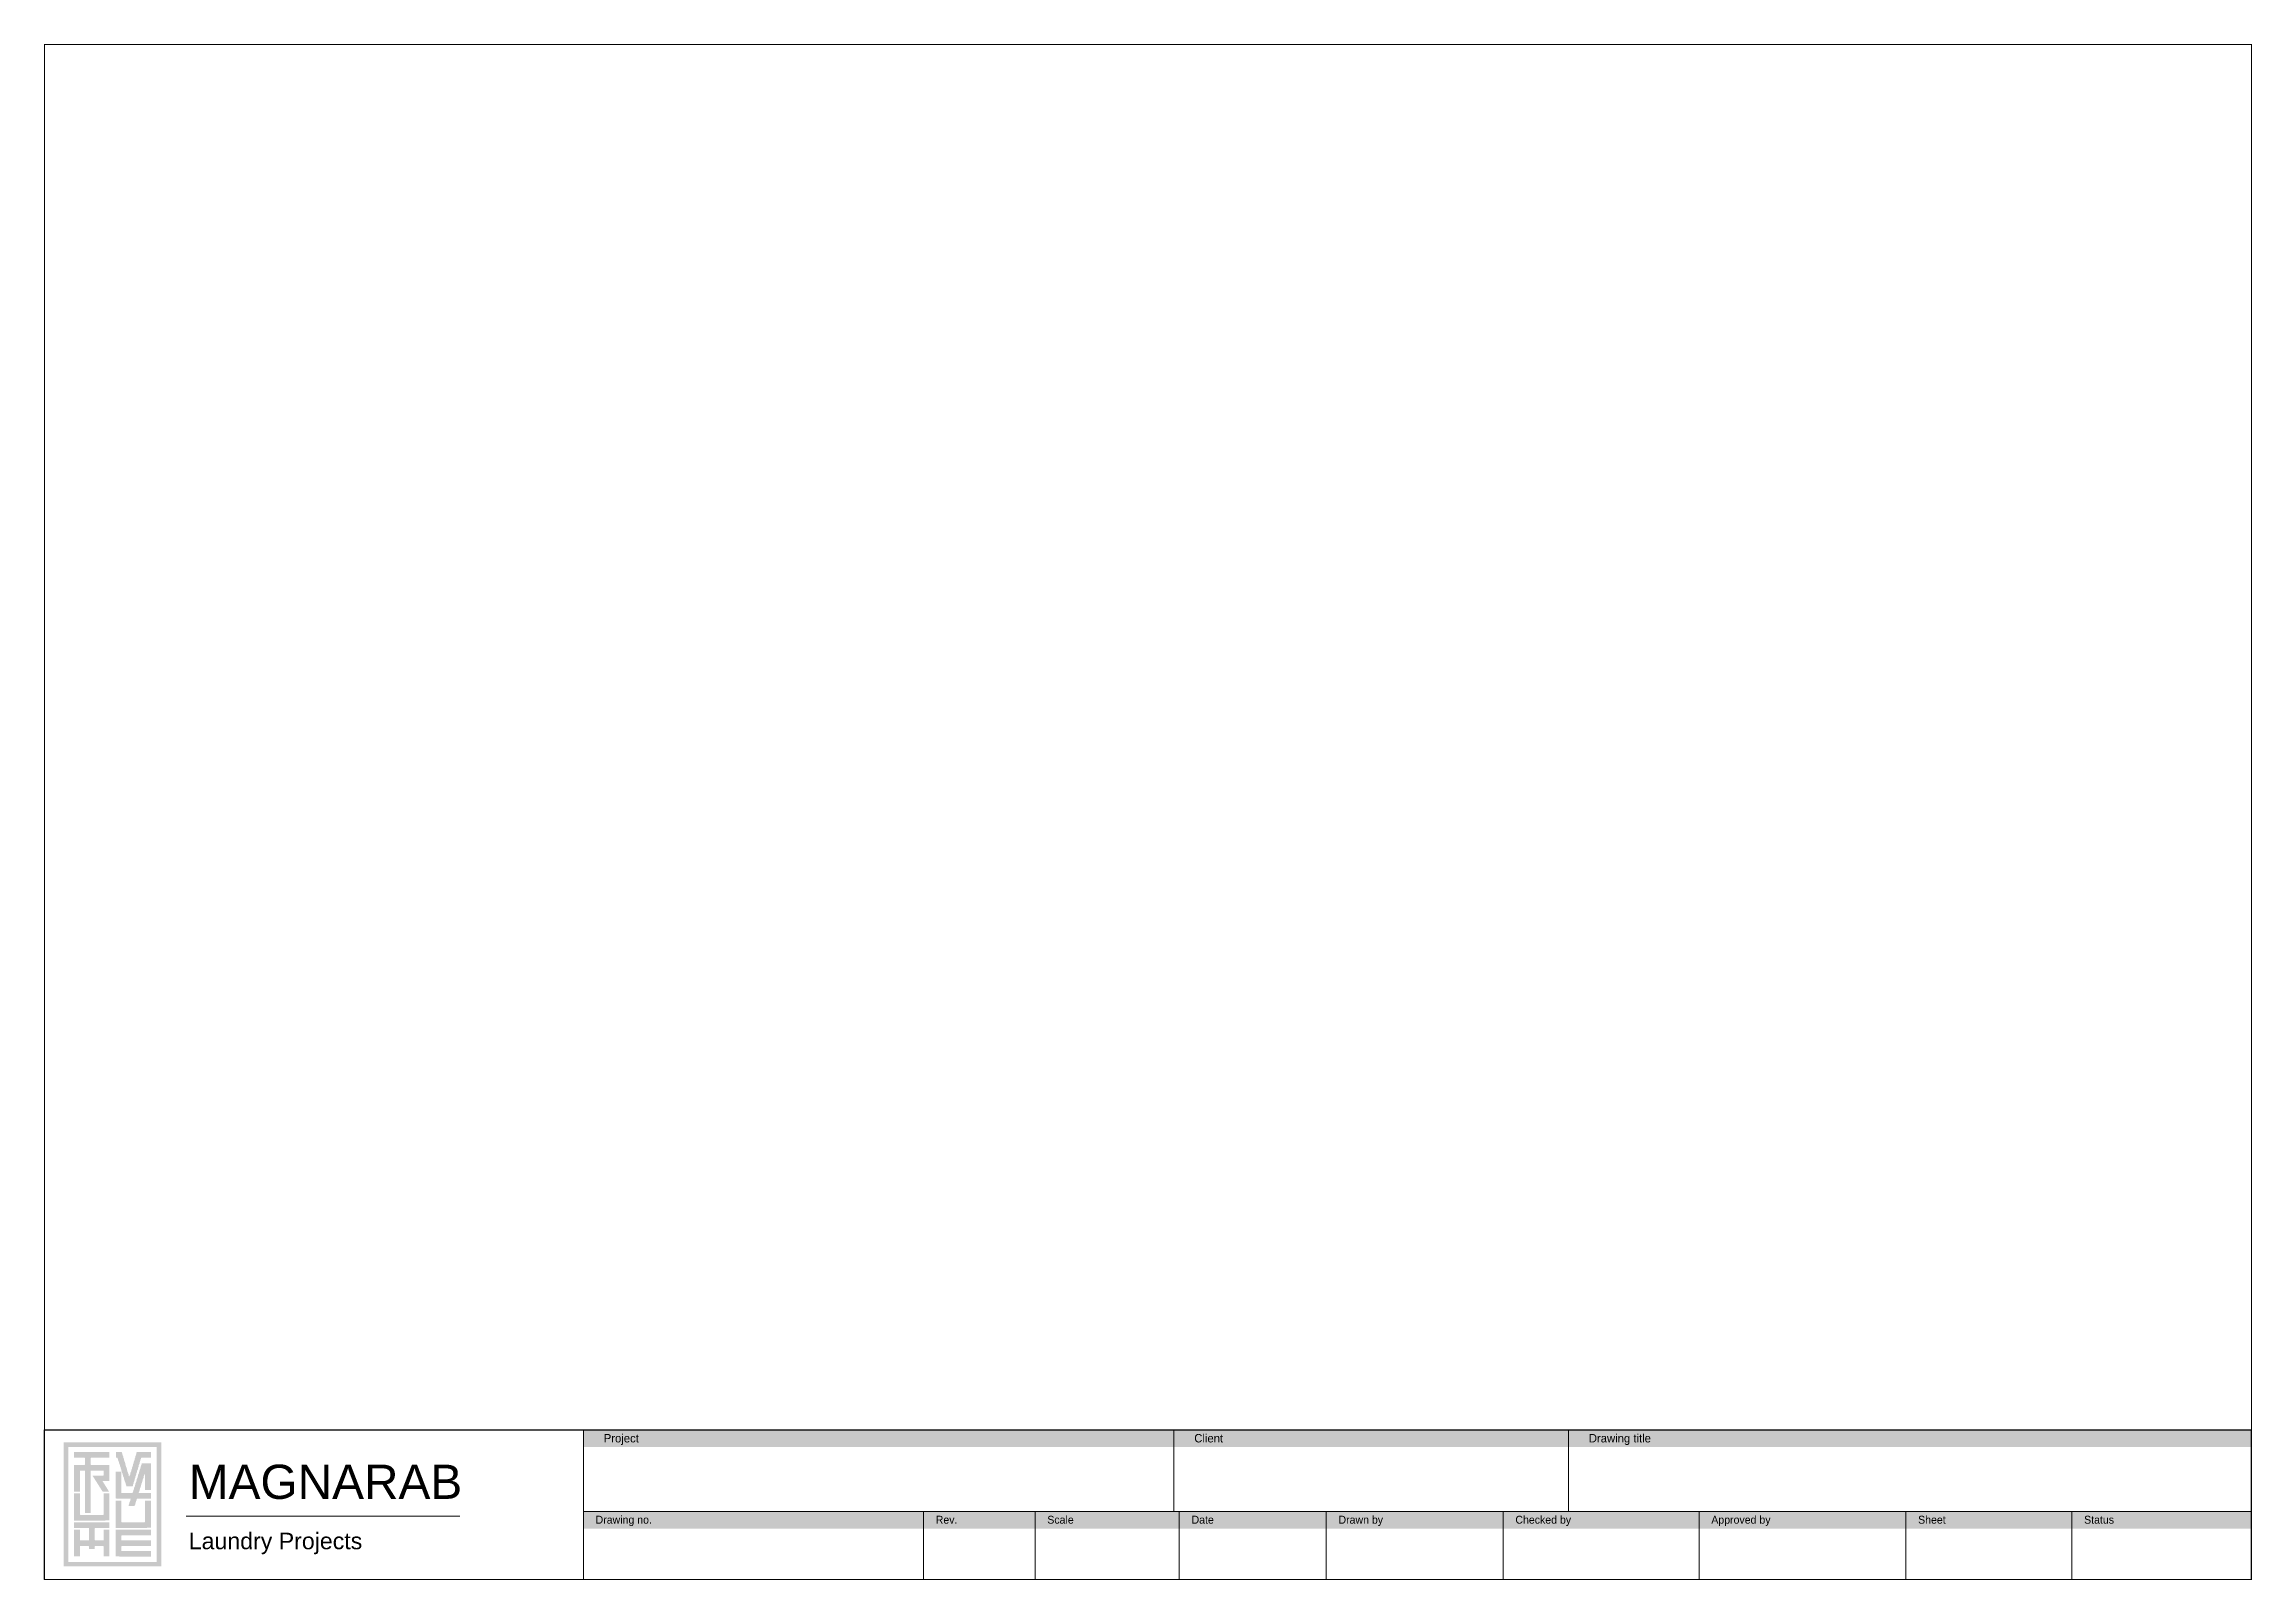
# Model space of a CAD drawing. Header units: millimetres. Extents: x 15 to 826, y 15 to 579.
import ezdxf

# ---------------------------------------------------------------- set-up
doc = ezdxf.new("R2010")
doc.units = ezdxf.units.MM
for name, color, linetype in [('SHEET_BORDER', 7, 'Continuous'), ('TB_ACCENT', 3, 'Continuous'), ('TB_BACKGROUND', 7, 'Continuous'), ('TB_BORDER', 7, 'Continuous'), ('TB_LOGO_GREEN', 3, 'Continuous'), ('TB_LOGO_SILVER', 9, 'Continuous'), ('TB_RULES', 8, 'Continuous'), ('TB_TEXT', 7, 'Continuous'), ('TB_VALUES', 7, 'Continuous')]:
    doc.layers.add(name, color=color, linetype=linetype)
doc.styles.add('TB_PLAIN', font='arial.ttf')

# ---------------------------------------------------------------- blocks, each defined once
blk = doc.blocks.new('MAGNARAB_LAUNDRY_PROJECTS_TITLEBLOCK_A1')
at = {"layer": 'TB_BACKGROUND', "true_color": 0xf1f7f3}
h = blk.add_hatch(color=7, dxfattribs=at)
h.dxf.hatch_style = 1
h.paths.add_polyline_path([(198, 48.7), (811, 48.7), (811, 55), (198, 55)])
h = blk.add_hatch(color=7, dxfattribs=at)
h.dxf.hatch_style = 1
h.paths.add_polyline_path([(198, 18.7), (811, 18.7), (811, 25), (198, 25)])
at = {"layer": 'TB_LOGO_SILVER', "true_color": 0x404040}
h = blk.add_hatch(color=250, dxfattribs=at)
h.dxf.hatch_style = 1
h.paths.add_polyline_path([(23.85, 46.8), (10.87, 46.8), (10.87, 44.7), (14.74, 44.7), (14.86, 44.58), (14.86, 42.24), (14.74, 42.11), (10.87, 42.11), (10.87, 32.25), (12.99, 32.25), (12.99, 39.89), (13.12, 40.02), (14.74, 40.02), (14.86, 39.89), (14.86, 24.48), (16.99, 24.48), (16.99, 39.89), (17.11, 40.02), (21.6, 40.02), (21.73, 39.89), (21.73, 38.29), (21.6, 38.17), (17.61, 38.17), (21.36, 32.25), (23.73, 32.25), (21.36, 36.07), (21.48, 36.19), (23.85, 36.19), (23.85, 42.11), (17.11, 42.11), (16.99, 42.24), (16.99, 44.58), (17.11, 44.7), (23.85, 44.7)])
h = blk.add_hatch(color=250, dxfattribs=at)
h.dxf.hatch_style = 1
h.paths.add_polyline_path([(26.22, 46.8), (26.22, 44.7), (26.72, 44.7), (26.97, 44.33), (27.1, 43.59), (27.22, 43.47), (27.22, 43.22), (27.35, 43.1), (27.35, 42.85), (27.72, 41.99), (27.72, 41.62), (27.85, 41.5), (28.35, 39.77), (28.22, 39.65), (26.1, 39.65), (26.1, 29.78), (26.35, 29.78), (26.47, 29.66), (31.59, 29.66), (31.72, 29.53), (31.59, 29.41), (31.59, 29.16), (31.47, 29.04), (31.47, 28.79), (31.22, 28.3), (31.22, 27.93), (31.09, 27.81), (30.84, 26.95), (33.09, 26.95), (33.21, 27.44), (33.34, 27.56), (33.34, 27.93), (33.46, 28.05), (33.46, 28.3), (33.84, 29.16), (33.84, 29.53), (33.96, 29.66), (39.08, 29.66), (39.08, 31.75), (34.71, 31.75), (34.59, 31.88), (34.96, 32.74), (34.96, 33.11), (35.09, 33.23), (35.09, 33.48), (35.46, 34.34), (35.46, 34.71), (35.59, 34.84), (35.59, 35.08), (35.96, 35.95), (35.96, 36.32), (36.08, 36.44), (36.08, 36.69), (36.46, 37.55), (36.46, 37.92), (36.83, 38.78), (36.96, 38.66), (36.96, 32.86), (39.08, 32.86), (39.08, 42.73), (35.84, 42.73), (35.71, 42.61), (35.71, 42.36), (35.34, 41.5), (35.34, 41.13), (35.21, 41), (35.21, 40.76), (34.84, 39.89), (34.84, 39.52), (34.71, 39.4), (34.71, 39.15), (34.34, 38.29), (34.34, 37.92), (34.21, 37.8), (34.21, 37.55), (33.84, 36.69), (33.84, 36.32), (33.71, 36.19), (33.71, 35.95), (33.34, 35.08), (33.34, 34.71), (33.21, 34.59), (33.21, 34.34), (32.84, 33.48), (32.84, 33.11), (32.71, 32.99), (32.46, 32), (32.22, 31.75), (28.35, 31.75), (28.22, 31.88), (28.22, 39.52), (28.35, 39.65), (28.47, 39.52), (28.47, 39.28), (28.72, 38.78), (28.72, 38.41), (28.84, 38.29), (28.84, 38.04), (29.22, 37.18), (29.22, 36.81), (29.34, 36.69), (29.34, 36.44), (29.47, 36.32), (29.47, 36.07), (29.59, 35.95), (30.09, 34.22), (32.34, 34.22), (32.46, 34.34), (32.46, 34.71), (32.71, 35.21), (32.71, 35.58), (33.09, 36.44), (33.09, 36.81), (33.34, 37.3), (33.34, 37.67), (33.71, 38.54), (33.71, 38.91), (33.96, 39.4), (33.96, 39.77), (34.34, 40.63), (34.34, 41), (34.59, 41.5), (34.59, 41.87), (34.96, 42.73), (34.96, 43.1), (35.09, 43.22), (35.21, 43.96), (35.34, 44.09), (35.46, 44.58), (35.59, 44.7), (39.08, 44.7), (39.08, 46.8), (33.84, 46.8), (33.71, 46.06), (33.59, 45.94), (33.59, 45.69), (33.34, 45.2), (33.34, 44.83), (33.09, 44.33), (33.09, 43.96), (32.96, 43.84), (32.96, 43.59), (32.71, 43.1), (32.71, 42.73), (32.46, 42.24), (32.46, 41.87), (32.34, 41.74), (32.34, 41.5), (32.09, 41), (32.09, 40.63), (31.84, 40.14), (31.84, 39.77), (31.47, 38.91), (31.47, 38.54), (31.34, 38.41), (31.34, 38.17), (31.09, 37.92), (30.97, 38.04), (30.84, 38.78), (30.47, 39.65), (30.47, 40.02), (30.34, 40.14), (30.22, 40.88), (29.84, 41.74), (29.84, 42.11), (29.72, 42.24), (29.59, 42.98), (29.22, 43.84), (29.22, 44.21), (28.97, 44.7), (28.97, 45.07), (28.6, 45.94), (28.47, 46.68), (28.35, 46.8)])
h = blk.add_hatch(color=250, dxfattribs=at)
h.dxf.hatch_style = 1
h.paths.add_polyline_path([(10.87, 31.63), (10.87, 21.64), (22.35, 21.64), (22.48, 21.77), (23.85, 21.77), (23.85, 31.63), (21.73, 31.63), (21.73, 23.86), (21.6, 23.74), (13.12, 23.74), (12.99, 23.86), (12.99, 31.63)])
h = blk.add_hatch(color=250, dxfattribs=at)
h.dxf.hatch_style = 1
h.paths.add_polyline_path([(26.1, 28.92), (26.1, 18.93), (37.58, 18.93), (37.71, 19.05), (39.08, 19.05), (39.08, 28.92), (36.96, 28.92), (36.96, 21.15), (36.83, 21.03), (28.35, 21.03), (28.22, 21.15), (28.22, 28.92)])
h = blk.add_hatch(color=250, dxfattribs=at)
h.dxf.hatch_style = 1
h.paths.add_polyline_path([(10.87, 21.03), (10.87, 18.93), (16.24, 18.93), (16.36, 18.81), (16.36, 14.49), (16.24, 14.37), (13.12, 14.37), (12.99, 14.49), (12.99, 18.31), (10.87, 18.31), (10.87, 8.45), (12.99, 8.45), (12.99, 12.15), (13.12, 12.27), (16.24, 12.27), (16.36, 12.15), (16.36, 11.16), (18.48, 11.16), (18.48, 12.15), (18.61, 12.27), (21.6, 12.27), (21.73, 12.15), (21.73, 8.45), (23.85, 8.45), (23.85, 18.31), (21.73, 18.31), (21.73, 14.49), (21.6, 14.37), (18.61, 14.37), (18.48, 14.49), (18.48, 18.81), (18.61, 18.93), (23.85, 18.93), (23.85, 21.03)])
h = blk.add_hatch(color=250, dxfattribs=at)
h.dxf.hatch_style = 1
h.paths.add_polyline_path([(26.1, 18.31), (26.1, 8.45), (27.47, 8.45), (27.6, 8.32), (39.08, 8.32), (39.08, 10.42), (28.35, 10.42), (28.22, 10.54), (28.22, 12.15), (28.35, 12.27), (39.08, 12.27), (39.08, 14.37), (28.35, 14.37), (28.22, 14.49), (28.22, 16.09), (28.35, 16.22), (39.08, 16.22), (39.08, 18.31)])
at = {"layer": 'TB_ACCENT', "color": 117, "lineweight": 25, "true_color": 0x367a63}
for p, q in [((0, 0), (0, 55)), ((0, 55), (811, 55)), ((198, 55), (811, 55)), ((811, 0), (811, 55))]:
    blk.add_line(p, q, dxfattribs=at)
at = {"layer": 'TB_ACCENT', "color": 127, "lineweight": 13, "true_color": 0x34846b}
blk.add_line((52, 23.2), (152.57, 23.2), dxfattribs=at)
at = {"layer": 'TB_LOGO_GREEN', "color": 124, "true_color": 0x1f9a7d}
for points in [[(6.99, 4.87), (8.74, 4.87), (6.99, 50.38), (8.74, 50.38)], [(8.74, 48.66), (41.2, 48.66), (8.74, 50.38), (41.2, 50.38)], [(41.2, 4.87), (42.94, 4.87), (41.2, 50.38), (42.94, 50.38)], [(8.74, 4.87), (41.2, 4.87), (8.74, 6.47), (41.2, 6.47)]]:
    blk.add_solid(points, dxfattribs=at)
at = {"layer": 'TB_RULES', "color": 253, "lineweight": 20, "true_color": 0xa2b1aa}
for p, q in [((198, 0), (198, 55)), ((415, 25), (415, 55)), ((560, 25), (560, 55)), ((198, 25), (811, 25)), ((323, 0), (323, 25)), ((364, 0), (364, 25)), ((417, 0), (417, 25)), ((471, 0), (471, 25)), ((536, 0), (536, 25)), ((608, 0), (608, 25)), ((684, 0), (684, 25)), ((745, 0), (745, 25)), ((0, 0), (811, 0)), ((198, 0), (811, 0))]:
    blk.add_line(p, q, dxfattribs=at)
at = {"layer": 'TB_LOGO_SILVER', "color": 251, "true_color": 0x5a5a5a, "style": 'TB_PLAIN'}
blk.add_text('Laundry Projects', height=6.0825, dxfattribs=at).set_placement((53, 11.1))
at = {"layer": 'TB_TEXT', "color": 129, "true_color": 0x414a46}
for s, height, p in [('Project', 3.1, (205.5, 50.35)), ('Client', 3.1, (422.5, 50.35)), ('Drawing title', 3.1, (567.5, 50.35)), ('Drawing no.', 2.9, (202.5, 20.5)), ('Rev.', 2.9, (327.5, 20.5)), ('Scale', 2.9, (368.5, 20.5)), ('Date', 2.9, (421.5, 20.5)), ('Drawn by', 2.9, (475.5, 20.5)), ('Checked by', 2.9, (540.5, 20.5)), ('Approved by', 2.9, (612.5, 20.5)), ('Sheet', 2.9, (688.5, 20.5)), ('Status', 2.9, (749.5, 20.5))]:
    blk.add_text(s, height=height, dxfattribs=at).set_placement(p)
at = {"layer": 'TB_TEXT', "color": 250, "true_color": 0x282828, "style": 'TB_PLAIN'}
blk.add_text('MAGNARAB', height=12.57, dxfattribs=at).set_placement((53, 29.6))
at = {"layer": 'TB_VALUES', "color": 250, "true_color": 0x24332c}
for tag, p, height in [('PROJECT', (205.5, 31.3), 4.8), ('CLIENT', (422.5, 31.3), 4.8), ('DRAWING_TITLE', (567.5, 31.3), 4.8), ('DRAWING_NO', (202.5, 5.7), 4.2), ('REVISION', (327.5, 5.7), 4.2), ('SCALE', (368.5, 5.7), 4.2), ('DATE', (421.5, 5.7), 4.2), ('DRAWN_BY', (475.5, 5.7), 4.2), ('CHECKED_BY', (540.5, 5.7), 4.2), ('APPROVED_BY', (612.5, 5.7), 4.2), ('SHEET', (688.5, 5.7), 4.2), ('STATUS', (749.5, 5.7), 4.2)]:
    blk.add_attdef(tag, p, '', height=height, dxfattribs=at)

msp = doc.modelspace()

# ---------------------------------------------------------------- linework, layer by layer
at = {"layer": 'SHEET_BORDER', "const_width": 0.28}
msp.add_lwpolyline([(15, 15), (826, 15), (826, 579), (15, 579)], close=True, dxfattribs=at)

# ---------------------------------------------------------------- block references
at = {"layer": 'TB_BORDER'}
msp.add_blockref('MAGNARAB_LAUNDRY_PROJECTS_TITLEBLOCK_A1', (15, 15), dxfattribs=at)

doc.saveas('drawing.dxf')
